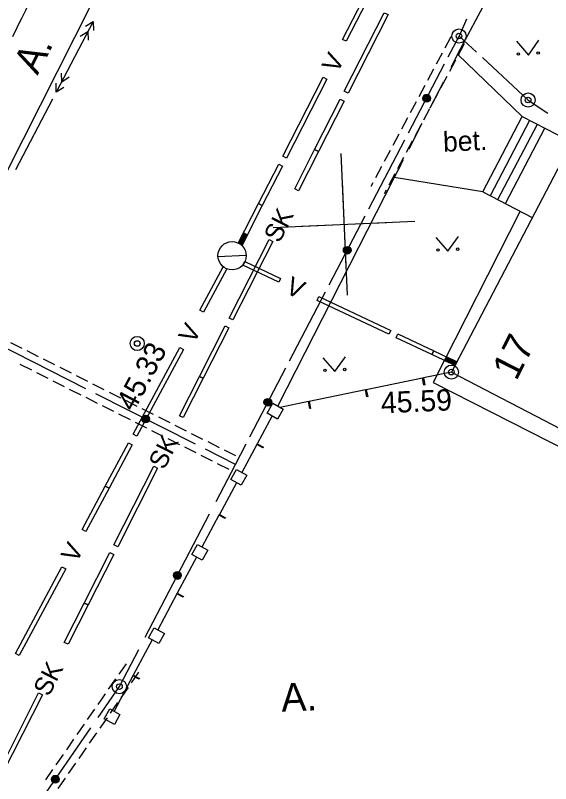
# Model space of a CAD drawing. Extents: x 642063 to 642420, y 6456369 to 6456843.
# Drawn here: x 642297.39 to 642316.29, y 6456683.84 to 6456710.98 of the extents above; entities that cross this region are included whole.
import ezdxf

# ---------------------------------------------------------------- set-up
doc = ezdxf.new("R2010")
doc.units = 0
for name, color, linetype in [('KIHT_10', 7, 'Continuous'), ('KIHT_14', 7, 'Continuous'), ('KIHT_15', 7, 'Continuous'), ('KIHT_19', 7, 'Continuous'), ('KIHT_2', 7, 'Continuous'), ('KIHT_20', 7, 'Continuous'), ('KIHT_24', 7, 'Continuous'), ('KIHT_25', 7, 'Continuous'), ('KIHT_26', 7, 'Continuous'), ('KIHT_3', 7, 'Continuous'), ('KIHT_30', 7, 'Continuous'), ('KIHT_35', 7, 'Continuous'), ('KIHT_41', 7, 'Continuous'), ('KIHT_5', 7, 'Continuous'), ('KIHT_7', 7, 'Continuous'), ('KIHT_8', 7, 'Continuous'), ('KIHT_9', 7, 'Continuous')]:
    doc.layers.add(name, color=color, linetype=linetype)

# ---------------------------------------------------------------- blocks, each defined once
blk = doc.blocks.new('SC1306')
at = {"layer": 'KIHT_2'}
blk.add_circle((0, 0), 0.25, dxfattribs=at)
blk = doc.blocks.new('PNNKT')
at = {"layer": 'KIHT_5'}
blk.add_circle((0, 0), 0.1, dxfattribs=at)
blk = doc.blocks.new('VKORIS')
at = {"layer": 'KIHT_8'}
for p, q in [((0, 2.5), (0, -2.5)), ((-2.5, 0), (2.5, 0))]:
    blk.add_line(p, q, dxfattribs=at)
blk = doc.blocks.new('KVEEKA')
at = {"layer": 'KIHT_10'}
blk.add_line((-0.5, 0), (0.5, 0), dxfattribs=at)
blk.add_circle((0, 0), 0.5, dxfattribs=at)
blk = doc.blocks.new('KBETPO')
at = {"layer": 'KIHT_3'}
blk.add_lwpolyline([(-0.208, 0.203), (0.208, 0.203), (0.208, -0.203), (-0.208, -0.203)], close=True, dxfattribs=at)
blk = doc.blocks.new('KMURU_')
at = {"layer": 'KIHT_25'}
for p, q in [((-0.403, 0.505), (0, 0)), ((0, 0), (0.397, 0.505))]:
    blk.add_line(p, q, dxfattribs=at)
for centre, radius in [((-0.353, 0.055), 0.0428), ((0.347, 0.055), 0.0452)]:
    blk.add_circle(centre, radius, dxfattribs=at)
blk = doc.blocks.new('RIST')
at = {"layer": 'KIHT_41'}
for p, q in [((0, 3), (0, -3)), ((-3, 0), (3, 0))]:
    blk.add_line(p, q, dxfattribs=at)

msp = doc.modelspace()

# ---------------------------------------------------------------- linework, layer by layer
at = {"layer": 'KIHT_14'}
for p, q in [((642305.257, 6456702.937), (642305.439, 6456703.293)), ((642305.461, 6456703.281), (642305.279, 6456702.925)), ((642305.302, 6456702.914), (642305.484, 6456703.27)), ((642305.506, 6456703.259), (642305.324, 6456702.903)), ((642305.528, 6456703.247), (642305.346, 6456702.891)), ((642305.55, 6456703.236), (642305.368, 6456702.88)), ((642305.391, 6456702.868), (642305.573, 6456703.225)), ((642305.527, 6456703.135), (642305.394, 6456703.204)), ((642305.539, 6456703.158), (642305.405, 6456703.226)), ((642305.55, 6456703.18), (642305.416, 6456703.248)), ((642305.561, 6456703.202), (642305.428, 6456703.271)), ((642305.573, 6456703.225), (642305.439, 6456703.293)), ((642305.391, 6456702.868), (642305.257, 6456702.937)), ((642305.402, 6456702.891), (642305.268, 6456702.959)), ((642305.413, 6456702.913), (642305.28, 6456702.981)), ((642305.425, 6456702.935), (642305.291, 6456703.003)), ((642305.436, 6456702.957), (642305.303, 6456703.026)), ((642305.448, 6456702.98), (642305.314, 6456703.048)), ((642305.459, 6456703.002), (642305.325, 6456703.07)), ((642305.47, 6456703.024), (642305.337, 6456703.093)), ((642305.482, 6456703.046), (642305.348, 6456703.115)), ((642305.493, 6456703.069), (642305.36, 6456703.137)), ((642305.504, 6456703.091), (642305.371, 6456703.159)), ((642305.516, 6456703.113), (642305.382, 6456703.182)), ((642312.611, 6456698.917), (642312.547, 6456698.782)), ((642312.634, 6456698.907), (642312.57, 6456698.771)), ((642312.579, 6456698.85), (642312.941, 6456698.679)), ((642312.59, 6456698.872), (642312.951, 6456698.701)), ((642312.656, 6456698.896), (642312.592, 6456698.761)), ((642312.601, 6456698.895), (642312.962, 6456698.724)), ((642312.973, 6456698.746), (642312.611, 6456698.917)), ((642312.679, 6456698.885), (642312.615, 6456698.75)), ((642312.702, 6456698.875), (642312.638, 6456698.739)), ((642312.724, 6456698.864), (642312.66, 6456698.728)), ((642312.747, 6456698.853), (642312.683, 6456698.718)), ((642312.909, 6456698.611), (642312.547, 6456698.782)), ((642312.558, 6456698.805), (642312.919, 6456698.634)), ((642312.93, 6456698.656), (642312.569, 6456698.827)), ((642312.769, 6456698.843), (642312.705, 6456698.707)), ((642312.792, 6456698.832), (642312.728, 6456698.696)), ((642312.815, 6456698.821), (642312.751, 6456698.686)), ((642312.837, 6456698.811), (642312.773, 6456698.675)), ((642312.86, 6456698.8), (642312.796, 6456698.664)), ((642312.882, 6456698.789), (642312.818, 6456698.654)), ((642312.905, 6456698.779), (642312.841, 6456698.643)), ((642312.928, 6456698.768), (642312.864, 6456698.632)), ((642312.95, 6456698.757), (642312.886, 6456698.622)), ((642312.973, 6456698.746), (642312.909, 6456698.611))]:
    msp.add_line(p, q, dxfattribs=at)
for points in [[(642309.785, 6456711.46), (642309.071, 6456710.064), (642308.938, 6456710.133), (642309.651, 6456711.528)], [(642308.388, 6456708.729), (642306.961, 6456705.938), (642306.827, 6456706.007), (642308.255, 6456708.797)], [(642306.818, 6456705.659), (642306.104, 6456704.264), (642305.971, 6456704.332), (642306.685, 6456705.727)], [(642306.104, 6456704.264), (642305.391, 6456702.868), (642305.257, 6456702.937), (642305.971, 6456704.332)], [(642305.485, 6456702.288), (642306.751, 6456701.689), (642306.687, 6456701.554), (642305.421, 6456702.152)], [(642304.851, 6456702.026), (642304.03, 6456700.497), (642303.898, 6456700.568), (642304.719, 6456702.097)], [(642308.107, 6456701.048), (642310.638, 6456699.851), (642310.573, 6456699.715), (642308.042, 6456700.912)], [(642310.891, 6456699.731), (642312.156, 6456699.133), (642312.092, 6456698.997), (642310.827, 6456699.596)], [(642303.321, 6456699.175), (642301.68, 6456696.117), (642301.548, 6456696.188), (642303.189, 6456699.246)], [(642312.156, 6456699.133), (642312.973, 6456698.746), (642312.909, 6456698.611), (642312.092, 6456698.997)], [(642301.516, 6456695.811), (642300.695, 6456694.282), (642300.563, 6456694.353), (642301.384, 6456695.882)], [(642300.695, 6456694.282), (642299.875, 6456692.753), (642299.742, 6456692.823), (642300.563, 6456694.353)], [(642299.165, 6456691.431), (642297.524, 6456688.372), (642297.392, 6456688.443), (642299.033, 6456691.502)]]:
    msp.add_lwpolyline(points, close=True, dxfattribs=at)
at = {"layer": 'KIHT_15'}
for points in [[(642310.545, 6456711.005), (642309.135, 6456708.229), (642309.001, 6456708.297), (642310.411, 6456711.073)], [(642308.994, 6456707.952), (642308.088, 6456706.169), (642307.954, 6456706.237), (642308.86, 6456708.02)], [(642308.088, 6456706.169), (642307.383, 6456704.781), (642307.249, 6456704.849), (642307.954, 6456706.237)], [(642306.478, 6456702.998), (642305.068, 6456700.222), (642304.934, 6456700.29), (642306.344, 6456703.066)], [(642304.927, 6456699.944), (642304.021, 6456698.161), (642303.887, 6456698.229), (642304.793, 6456700.012)], [(642304.021, 6456698.161), (642303.316, 6456696.773), (642303.182, 6456696.841), (642303.887, 6456698.229)], [(642302.41, 6456694.99), (642301, 6456692.214), (642300.867, 6456692.282), (642302.277, 6456695.058)], [(642300.859, 6456691.937), (642299.954, 6456690.154), (642299.82, 6456690.222), (642300.726, 6456692.005)], [(642299.954, 6456690.154), (642299.249, 6456688.766), (642299.115, 6456688.834), (642299.82, 6456690.222)], [(642298.343, 6456686.983), (642296.933, 6456684.207), (642296.8, 6456684.275), (642298.209, 6456687.051)]]:
    msp.add_lwpolyline(points, close=True, dxfattribs=at)
at = {"layer": 'KIHT_19'}
for p, q in [((642313.894, 6456704.751), (642315.284, 6456707.412)), ((642314.16, 6456704.612), (642315.55, 6456707.274)), ((642315.284, 6456707.412), (642317.026, 6456706.503)), ((642314.426, 6456704.473), (642315.816, 6456707.135)), ((642314.692, 6456704.334), (642316.082, 6456706.996)), ((642313.894, 6456704.751), (642315.636, 6456703.841)), ((642315.214, 6456704.062), (642312.133, 6456698.015)), ((642312.133, 6456698.015), (642318.606, 6456694.717))]:
    msp.add_line(p, q, dxfattribs=at)
at = {"layer": 'KIHT_20'}
for p, q in [((642328.407, 6456728.296), (642312.784, 6456698.378)), ((642312.784, 6456698.378), (642324.466, 6456692.291))]:
    msp.add_line(p, q, dxfattribs=at)
at = {"layer": 'KIHT_3'}
for p, q in [((642312.784, 6456698.378), (642311.791, 6456698.174)), ((642311.762, 6456698.167), (642309.777, 6456697.759)), ((642309.748, 6456697.753), (642307.763, 6456697.345)), ((642307.734, 6456697.339), (642306.741, 6456697.135)), ((642306.451, 6456696.831), (642305.924, 6456695.845)), ((642305.91, 6456695.818), (642305.382, 6456694.832)), ((642305.19, 6456694.474), (642304.589, 6456693.349)), ((642304.575, 6456693.323), (642303.973, 6456692.198)), ((642303.782, 6456691.84), (642303.104, 6456690.574)), ((642303.09, 6456690.547), (642302.412, 6456689.28)), ((642302.221, 6456688.922), (642301.552, 6456687.673)), ((642301.538, 6456687.647), (642300.87, 6456686.398))]:
    msp.add_line(p, q, dxfattribs=at)
for points in [[(642311.842, 6456697.929), (642311.812, 6456697.923), (642311.762, 6456698.167), (642311.791, 6456698.174)], [(642309.827, 6456697.514), (642309.798, 6456697.508), (642309.748, 6456697.753), (642309.777, 6456697.759)], [(642307.813, 6456697.1), (642307.784, 6456697.094), (642307.734, 6456697.339), (642307.763, 6456697.345)], [(642306.144, 6456695.727), (642306.13, 6456695.7), (642305.91, 6456695.818), (642305.924, 6456695.845)], [(642304.809, 6456693.231), (642304.795, 6456693.205), (642304.575, 6456693.323), (642304.589, 6456693.349)], [(642303.324, 6456690.456), (642303.31, 6456690.429), (642303.09, 6456690.547), (642303.104, 6456690.574)], [(642301.773, 6456687.555), (642301.759, 6456687.529), (642301.538, 6456687.647), (642301.552, 6456687.673)]]:
    msp.add_lwpolyline(points, close=True, dxfattribs=at)
at = {"layer": 'KIHT_30'}
for p, q in [((642300.137, 6456710.767), (642298.832, 6456708.269)), ((642299.868, 6456710.602), (642300.137, 6456710.767)), ((642300.137, 6456710.767), (642300.147, 6456710.447)), ((642299.681, 6456710.243), (642299.945, 6456710.416)), ((642299.945, 6456710.416), (642299.958, 6456710.102)), ((642299.023, 6456708.62), (642299.011, 6456708.935)), ((642299.288, 6456708.793), (642299.023, 6456708.62)), ((642298.832, 6456708.269), (642298.822, 6456708.589)), ((642299.101, 6456708.435), (642298.832, 6456708.269)), ((642298.701, 6456708.019), (642297.397, 6456705.521))]:
    msp.add_line(p, q, dxfattribs=at)
at = {"layer": 'KIHT_35'}
for p, q in [((642313.316, 6456710.846), (642313.053, 6456710.249)), ((642312.671, 6456709.517), (642313.053, 6456710.249)), ((642313.053, 6456710.249), (642313.668, 6456709.678)), ((642312.76, 6456710.223), (642312.548, 6456709.827)), ((642313.233, 6456709.971), (642313.021, 6456709.574)), ((642312.454, 6456709.65), (642312.242, 6456709.253)), ((642313.874, 6456709.488), (642315.487, 6456707.99)), ((642311.269, 6456706.833), (642312.543, 6456709.273)), ((642312.927, 6456709.398), (642312.715, 6456709.001)), ((642312.148, 6456709.077), (642311.936, 6456708.68)), ((642312.621, 6456708.824), (642312.409, 6456708.427)), ((642311.842, 6456708.503), (642311.63, 6456708.107)), ((642312.314, 6456708.251), (642312.102, 6456707.854)), ((642311.536, 6456707.93), (642311.324, 6456707.533)), ((642315.487, 6456707.99), (642316.185, 6456707.522)), ((642312.008, 6456707.678), (642311.796, 6456707.281)), ((642311.229, 6456707.357), (642311.017, 6456706.96)), ((642311.702, 6456707.104), (642311.49, 6456706.707)), ((642310.923, 6456706.783), (642310.711, 6456706.387)), ((642309.868, 6456704.148), (642311.142, 6456706.589)), ((642311.396, 6456706.531), (642311.184, 6456706.134)), ((642310.617, 6456706.21), (642310.405, 6456705.813)), ((642311.09, 6456705.958), (642310.878, 6456705.561)), ((642310.311, 6456705.637), (642310.099, 6456705.24)), ((642310.784, 6456705.384), (642310.572, 6456704.987)), ((642310.005, 6456705.063), (642309.934, 6456704.931)), ((642310.478, 6456704.811), (642310.407, 6456704.679)), ((642308.467, 6456701.464), (642309.741, 6456703.904)), ((642307.066, 6456698.779), (642308.34, 6456701.22)), ((642299.88, 6456697.792), (642296.363, 6456699.575)), ((642297.624, 6456699.215), (642297.222, 6456699.418)), ((642298.205, 6456698.923), (642297.803, 6456699.126)), ((642297.964, 6456698.445), (642297.562, 6456698.647)), ((642298.785, 6456698.631), (642298.383, 6456698.833)), ((642298.544, 6456698.152), (642298.143, 6456698.355)), ((642299.366, 6456698.339), (642298.964, 6456698.541)), ((642305.665, 6456696.095), (642306.938, 6456698.535)), ((642299.125, 6456697.86), (642298.723, 6456698.063)), ((642299.947, 6456698.047), (642299.545, 6456698.249)), ((642299.706, 6456697.568), (642299.304, 6456697.77)), ((642300.527, 6456697.755), (642300.125, 6456697.957)), ((642303.748, 6456695.832), (642300.231, 6456697.614)), ((642301.108, 6456697.463), (642300.706, 6456697.665)), ((642300.286, 6456697.276), (642299.884, 6456697.478)), ((642301.688, 6456697.17), (642301.286, 6456697.373)), ((642300.867, 6456696.984), (642300.465, 6456697.186)), ((642302.269, 6456696.878), (642301.867, 6456697.08)), ((642301.447, 6456696.692), (642301.045, 6456696.894)), ((642302.849, 6456696.586), (642302.447, 6456696.788)), ((642302.028, 6456696.399), (642301.626, 6456696.602)), ((642303.43, 6456696.294), (642303.028, 6456696.496)), ((642302.608, 6456696.107), (642302.206, 6456696.31)), ((642304.01, 6456696.002), (642303.609, 6456696.204)), ((642303.189, 6456695.815), (642302.787, 6456696.017)), ((642304.591, 6456695.71), (642304.189, 6456695.912)), ((642303.77, 6456695.523), (642303.368, 6456695.725)), ((642305.155, 6456695.119), (642304.1, 6456695.654)), ((642305.172, 6456695.417), (642304.77, 6456695.62)), ((642305.155, 6456695.119), (642305.537, 6456695.851)), ((642304.35, 6456695.231), (642303.948, 6456695.433)), ((642304.472, 6456693.811), (642305.155, 6456695.119)), ((642304.931, 6456694.939), (642304.529, 6456695.141)), ((642301.97, 6456689.017), (642304.245, 6456693.375)), ((642301.06, 6456687.273), (642301.742, 6456688.581)), ((642301.051, 6456687.712), (642301.307, 6456688.081)), ((642301.491, 6456687.406), (642301.747, 6456687.776)), ((642300.68, 6456687.178), (642300.937, 6456687.547)), ((642300.306, 6456686.182), (642301.06, 6456687.273)), ((642301.121, 6456686.872), (642301.377, 6456687.242)), ((642300.31, 6456686.644), (642300.566, 6456687.013)), ((642300.75, 6456686.338), (642301.007, 6456686.708)), ((642299.939, 6456686.11), (642300.196, 6456686.479)), ((642300.38, 6456685.804), (642300.636, 6456686.174)), ((642299.569, 6456685.576), (642299.825, 6456685.945)), ((642297.543, 6456682.182), (642300.055, 6456685.818)), ((642300.009, 6456685.27), (642300.266, 6456685.64)), ((642299.199, 6456685.042), (642299.455, 6456685.411)), ((642299.639, 6456684.736), (642299.895, 6456685.106)), ((642298.828, 6456684.507), (642299.085, 6456684.877)), ((642299.268, 6456684.202), (642299.525, 6456684.572)), ((642298.458, 6456683.973), (642298.714, 6456684.343)), ((642298.898, 6456683.668), (642299.155, 6456684.038))]:
    msp.add_line(p, q, dxfattribs=at)
for centre, radius in [((642311.906, 6456708.053), 0.137), ((642311.906, 6456708.053), 0.117), ((642311.906, 6456708.053), 0.0968), ((642311.906, 6456708.053), 0.0768), ((642311.906, 6456708.053), 0.0568), ((642311.906, 6456708.053), 0.0368), ((642311.906, 6456708.053), 0.0168), ((642309.104, 6456702.684), 0.137), ((642309.104, 6456702.684), 0.117), ((642309.104, 6456702.684), 0.0968), ((642309.104, 6456702.684), 0.0768), ((642309.104, 6456702.684), 0.0568), ((642309.104, 6456702.684), 0.0368), ((642309.104, 6456702.684), 0.0168), ((642306.301, 6456697.315), 0.137), ((642306.301, 6456697.315), 0.117), ((642306.301, 6456697.315), 0.0968), ((642306.301, 6456697.315), 0.0768), ((642306.301, 6456697.315), 0.0568), ((642306.301, 6456697.315), 0.0368), ((642306.301, 6456697.315), 0.0168), ((642301.99, 6456696.723), 0.137), ((642301.99, 6456696.723), 0.117), ((642301.99, 6456696.723), 0.0968), ((642301.99, 6456696.723), 0.0768), ((642301.99, 6456696.723), 0.0568), ((642301.99, 6456696.723), 0.0368), ((642301.99, 6456696.723), 0.0168), ((642303.107, 6456691.196), 0.137), ((642303.107, 6456691.196), 0.117), ((642303.107, 6456691.196), 0.0968), ((642303.107, 6456691.196), 0.0768), ((642303.107, 6456691.196), 0.0568), ((642303.107, 6456691.196), 0.0368), ((642303.107, 6456691.196), 0.0168), ((642298.799, 6456684), 0.137), ((642298.799, 6456684), 0.117), ((642298.799, 6456684), 0.0968), ((642298.799, 6456684), 0.0768), ((642298.799, 6456684), 0.0568), ((642298.799, 6456684), 0.0368), ((642298.799, 6456684), 0.0168)]:
    msp.add_circle(centre, radius, dxfattribs=at)
at = {"layer": 'KIHT_9'}
for p, q in [((642322.008, 6456726.521), (642313.003, 6456709.606)), ((642297.595, 6456710.853), (642297.284, 6456710.227)), ((642313.003, 6456709.606), (642312.77, 6456709.153)), ((642313.003, 6456709.606), (642315.284, 6456707.412)), ((642312.49, 6456708.608), (642312.023, 6456707.701)), ((642311.742, 6456707.156), (642311.275, 6456706.249)), ((642311.082, 6456705.873), (642310.762, 6456705.25)), ((642310.995, 6456705.704), (642310.762, 6456705.25))]:
    msp.add_line(p, q, dxfattribs=at)
for points in [[(642315.195, 6456741.364), (642295.228, 6456701.809), (642288.377, 6456688.501), (642278.944, 6456670.249), (642269.378, 6456651.669), (642252.917, 6456619.495)], [(642297.944, 6456711.555), (642297.901, 6456711.468), (642297.853, 6456711.372), (642297.805, 6456711.276), (642297.758, 6456711.18), (642297.71, 6456711.084), (642297.663, 6456710.989), (642297.615, 6456710.893), (642297.568, 6456710.798), (642297.552, 6456710.765)], [(642313.894, 6456704.751), (642310.762, 6456705.25), (642306.653, 6456697.184)]]:
    msp.add_lwpolyline(points, dxfattribs=at)

# ---------------------------------------------------------------- block references
at = {"layer": 'KIHT_10', "rotation": 2.56399}
msp.add_blockref('KVEEKA', (642305.04, 6456702.49), dxfattribs=at)
at = {"layer": 'KIHT_2', "rotation": 2.56399}
for p in [(642313.05, 6456710.25), (642315.49, 6456707.99), (642301.06, 6456687.27)]:
    msp.add_blockref('SC1306', p, dxfattribs=at)
at = {"layer": 'KIHT_20', "rotation": 2.56399}
msp.add_blockref('SC1306', (642312.78, 6456698.38), dxfattribs=at)
at = {"layer": 'KIHT_25', "rotation": 2.56399}
for p in [(642315.5, 6456709.58), (642312.66, 6456702.65), (642308.67, 6456698.4)]:
    msp.add_blockref('KMURU_', p, dxfattribs=at)
at = {"layer": 'KIHT_3', "rotation": -29.053872817022697}
for p in [(642306.56, 6456697), (642305.28, 6456694.66), (642303.9, 6456692.01), (642302.37, 6456689.07), (642300.8, 6456686.21)]:
    msp.add_blockref('KBETPO', p, dxfattribs=at)
at = {"layer": 'KIHT_41', "xscale": 0.5, "yscale": 0.49999999999999994, "rotation": 2.56399}
msp.add_blockref('RIST', (642308.99, 6456703.6), dxfattribs=at)
at = {"layer": 'KIHT_5', "rotation": 2.56399}
for p in [(642313.05, 6456710.25), (642315.49, 6456707.99), (642301.69, 6456699.39), (642312.78, 6456698.38), (642301.06, 6456687.27)]:
    msp.add_blockref('PNNKT', p, dxfattribs=at)
at = {"layer": 'KIHT_7', "rotation": 2.56399}
msp.add_blockref('SC1306', (642301.69, 6456699.39), dxfattribs=at)
at = {"layer": 'KIHT_8', "rotation": 2.56399}
msp.add_blockref('VKORIS', (642308.99, 6456703.6), dxfattribs=at)
msp.add_blockref('VKORIS', (642308.99, 6456703.6), dxfattribs=at)
msp.add_blockref('VKORIS', (642308.99, 6456703.6), dxfattribs=at)
msp.add_blockref('VKORIS', (642308.99, 6456703.6), dxfattribs=at)
msp.add_blockref('VKORIS', (642308.99, 6456703.6), dxfattribs=at)

# ---------------------------------------------------------------- texts
at = {"layer": 'KIHT_14'}
for rotation, p in [(62.9108, (642308.76, 6456708.91)), (334.6888, (642306.88, 6456701.19)), (61.7829, (642303.69, 6456699.35)), (61.7829, (642299.54, 6456691.61))]:
    msp.add_text('V', height=0.65, rotation=rotation, dxfattribs=at).set_placement(p)
at = {"layer": 'KIHT_15'}
for p in [(642306.71, 6456702.91), (642302.64, 6456694.9), (642298.57, 6456686.89)]:
    msp.add_text('SK', height=0.65, rotation=63.0729, dxfattribs=at).set_placement(p)
at = {"layer": 'KIHT_20'}
msp.add_text('17', height=1, rotation=63.0017, dxfattribs=at).set_placement((642315.07, 6456698.04))
at = {"layer": 'KIHT_24'}
for s, height, rotation, p in [('A.', 1, 63.1658, (642298.17, 6456708.84)), ('bet.', 0.7, 2.564, (642312.5, 6456706.16)), ('A.', 1, 2.564, (642306.79, 6456686.38))]:
    msp.add_text(s, height=height, rotation=rotation, dxfattribs=at).set_placement(p)
at = {"layer": 'KIHT_26'}
for s, rotation, p in [('45.33', 61.7829, (642301.57, 6456696.95)), ('45.59', 2.564, (642310.31, 6456696.92))]:
    msp.add_text(s, height=0.75, rotation=rotation, dxfattribs=at).set_placement(p)

doc.saveas('drawing.dxf')
